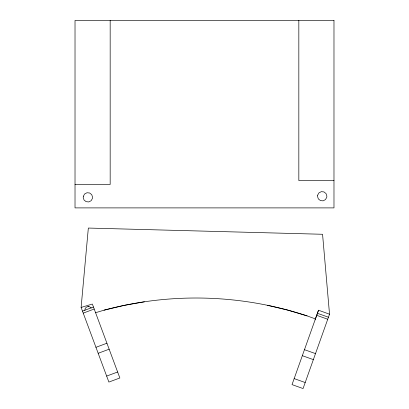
<?xml version="1.0" encoding="UTF-8"?>
<svg xmlns="http://www.w3.org/2000/svg" width="409" height="409" viewBox="0 0 409 409"><rect width="100%" height="100%" fill="white"/><g stroke="black" fill="none" stroke-linecap="round" stroke-linejoin="round"><path stroke-width="0.61" d="M81.11 307.435L92.352 304.045L119.857 377.982L108.881 382.067L81.11 307.435L88.339 228.053L322.563 234.275L329.531 314.209L303.059 388.55L292.026 384.618L318.514 310.221L329.531 314.209M317.415 313.32L318.514 310.221M315.078 319.874L317.415 313.299L328.458 317.231M83.226 313.115L94.203 309.03M95.946 347.307L106.928 343.223M98.17 353.284L109.152 349.199M106.652 376.086L117.634 372.001M95.578 312.716L104.06 310.165L124.096 305.395L144.372 301.801M333.979 180.579L298.831 180.579L298.831 20.45M75.021 184.464L110.169 184.464L110.169 20.45M88.012 306.571L88.927 306.607M267.292 305.262L287.338 309.991L307.072 315.881L315.421 318.913M316.704 315.313L327.737 319.245M304.465 349.68L315.503 353.611M302.328 355.692L313.36 359.618M294.163 378.611L305.201 382.538M93.462 307.026L82.48 311.111M84.842 310.4A3.512 3.512 0 0 1 91.207 308.033M104.06 310.165A354.005 354.005 0 0 1 307.072 315.881M83.329 196.264L83.206 197.481A4.688 4.688 0 0 0 92.454 198.406L92.577 197.189A4.688 4.688 0 0 0 83.329 196.264M317.629 195.19L317.512 196.407A4.688 4.688 0 0 0 326.755 197.332L326.878 196.115A4.688 4.688 0 0 0 317.629 195.19M333.979 20.45L75.021 20.45L75.021 207.895L333.979 207.895L333.979 20.45"/></g></svg>
